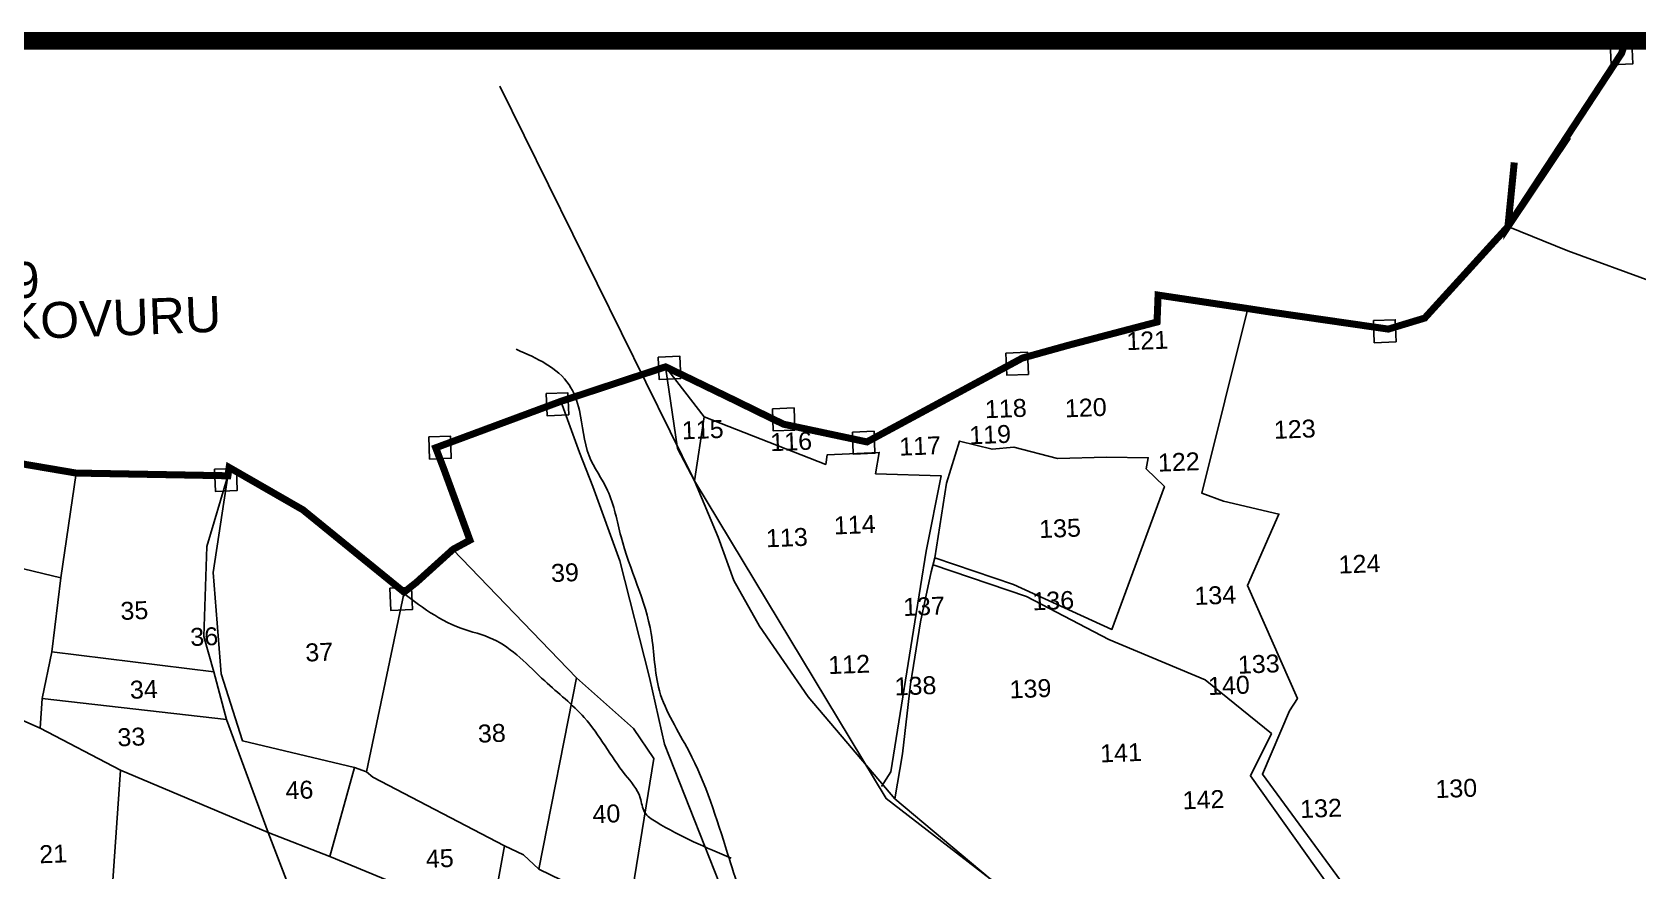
# Model space of a CAD drawing. Header units: inches. Extents: x 203261 to 228925, y 1594290 to 1605484.
# Drawn here: x 214097 to 215927, y 1604138 to 1605095 of the extents above; entities that cross this region are included whole.
import ezdxf
from ezdxf.enums import TextEntityAlignment as Align

# ---------------------------------------------------------------- set-up
doc = ezdxf.new("R2010")
doc.units = ezdxf.units.IN
doc.header["$MEASUREMENT"] = 0
doc.linetypes.add('HIDDEN2', pattern=[0.1875, 0.125, -0.0625])
for name, color, linetype in [('DIMENSION', 7, 'Continuous'), ('PLOTS', 7, 'Continuous'), ('STREAM', 4, 'Continuous'), ('TEXT', 1, 'Continuous'), ('TITLEBLOCK', 7, 'Continuous'), ('VILLAGE BOUNDRY', 5, 'Continuous'), ('VILLAGE BOUNDRY STONES', 1, 'Continuous')]:
    doc.layers.add(name, color=color, linetype=linetype)
doc.styles.get("Standard").update_dxf_attribs({"font": 'arial.ttf'})

msp = doc.modelspace()

# ---------------------------------------------------------------- linework, layer by layer
at = {"color": 5, "const_width": 20}
msp.add_lwpolyline([(203298.6, 1605084.6), (218613.4, 1605084.6), (218613.4, 1594300.1), (203298.6, 1594300.1)], close=True, dxfattribs=at)
at = {"layer": 'PLOTS'}
for points in [[(215778.6, 1604872.9), (215846.9, 1604845.1), (215944.5, 1604809.7)], [(215659.3, 1603960), (215659.1, 1603965.5), (215643.2, 1603999.7), (215622.2, 1604031.7), (215636.9, 1604080.1), (215592.2, 1604121.8), (215499, 1604248.8), (215529.8, 1604320.8), (215538.7, 1604335), (215481.9, 1604463.7), (215517.7, 1604545.2), (215454.6, 1604559.8), (215430.1, 1604568.8), (215482.5, 1604779.4)], [(215188.7, 1604129.3), (215080.3, 1604220.6), (214981.3, 1604336.9), (214926.1, 1604417.2), (214896.8, 1604469.4), (214878.8, 1604518.9), (214852.1, 1604583), (214832.7, 1604620), (214819.1, 1604713), (214862.9, 1604655.9), (214852.1, 1604583), (214862.9, 1604655.9), (215001.5, 1604601.8), (215003, 1604612.6), (215062.4, 1604615.5), (215058.3, 1604591.2), (215132.9, 1604588.8), (215115.8, 1604502.8), (215102.8, 1604422.1), (215075.8, 1604251.4), (215065.1, 1604234.6)], [(215954, 1603892), (215914.5, 1603841.3), (215918.6, 1603811.5), (215807.6, 1603748.9), (215761, 1603785.3), (215631.3, 1603821.5), (215589.2, 1603830.1), (215521.7, 1603848.6), (215350.2, 1603952.5), (215294.5, 1603970), (215134.3, 1604021.2), (215047.5, 1604060.6), (215027.8, 1604054.6), (215017.8, 1604050.9), (214908.8, 1604051.9), (214817.9, 1604282.8), (214800.6, 1604359), (214766.9, 1604491.9), (214736, 1604576.6), (214721.1, 1604615.5), (214699.9, 1604673.7)], [(215080.3, 1604220.6), (215089, 1604271.8), (215098, 1604351.1), (215109.4, 1604422.2), (215121.7, 1604479.1), (215125.8, 1604495.3), (215138.9, 1604580.4), (215154, 1604628.4), (215191, 1604619), (215215.7, 1604621.4), (215265.4, 1604608.4), (215321.2, 1604610), (215368.8, 1604609.3), (215366.4, 1604596.9), (215387.3, 1604576.6), (215327.5, 1604413.6), (215215.5, 1604465), (215125.8, 1604495.3)], [(213994.1, 1604505.1), (214130.2, 1604472.4), (214147.5, 1604591.9)], [(214576.9, 1604504.9), (214717.5, 1604358.5), (214782.6, 1604300.6), (214805.7, 1604266.4), (214777.1, 1604090.6), (214674.5, 1604140.2), (214657.2, 1604156.6), (214635.4, 1604166.9), (214485.6, 1604245.2), (214478.5, 1604251.4), (214464.7, 1604256.1), (214337, 1604286.7), (214312.7, 1604363), (214303.6, 1604478.4), (214320.5, 1604588.8), (214320.5, 1604588.8), (214296.4, 1604508.1), (214293.1, 1604405.4), (214304.3, 1604365.3), (214318.9, 1604310.8), (214366.3, 1604182.1), (214198, 1604253.1), (214106.7, 1604301.1), (214062.8, 1604320.4)], [(215123.7, 1604487.2), (215230.3, 1604451), (215324, 1604402.3), (215433.6, 1604356), (215509.1, 1604294.9), (215485.3, 1604246.6), (215586.5, 1604104.6), (215611.6, 1604079.5), (215601.8, 1604037.6), (215616, 1603975.3)], [(214130.2, 1604472.4), (214119.9, 1604388.2), (214109.1, 1604334.9), (214106.7, 1604301.1)], [(214521.2, 1604456.1), (214478.5, 1604251.4)], [(214304.3, 1604365.3), (214119.9, 1604388.2)], [(214717.5, 1604358.5), (214674.5, 1604140.2)], [(214109.1, 1604334.9), (214318.9, 1604310.8)], [(214198, 1604253.1), (214181.2, 1604007.3)], [(214436.5, 1604154.7), (214464.7, 1604256.1)], [(214635.4, 1604166.9), (214619.7, 1604079.1), (214592.4, 1603914.1), (214571, 1603913.6), (214475.4, 1603941.7), (214402.1, 1604088.9), (214366.3, 1604182.1)], [(214470.9, 1603938), (214419.4, 1604043.7), (214366.3, 1604182.1)], [(214619.7, 1604079.1), (214436.5, 1604154.7), (214366.3, 1604182.1)]]:
    msp.add_lwpolyline(points, dxfattribs=at)
at = {"layer": 'STREAM'}
for points in [[(215408.4, 1603154.5), (215386.1, 1603237.6), (215362.4, 1603317), (215339.1, 1603360), (215329.8, 1603423), (215299.8, 1603484), (215264.7, 1603596.9), (215195, 1603650.2), (215145.9, 1603717), (215091, 1603783), (214987.6, 1603909.8), (214917.9, 1604071.1), (214889.7, 1604158.3), (214845.4, 1604275.2), (214812.1, 1604343.7), (214802.7, 1604408.8), (214768.3, 1604519.3), (214753, 1604572.1), (214731.9, 1604611.5), (214720.9, 1604663.4), (214709.2, 1604692.5), (214649, 1604733)], [(214510.8, 1604462.8), (214585.9, 1604415.1), (214622.2, 1604402.7), (214681.4, 1604354.9), (214726.5, 1604313.1), (214773.2, 1604247.9), (214790.2, 1604221.6), (214795.2, 1604205.3), (214808.3, 1604194.2), (214893.7, 1604152.9)]]:
    msp.add_spline(points, degree=3, dxfattribs=at)
at = {"layer": 'TITLEBLOCK', "color": 240, "true_color": 0xed1f24}
msp.add_lwpolyline([(215918.6, 1603811.5), (215799.4, 1603896.9), (215659.3, 1603960), (215617.3, 1603977.3), (215476.5, 1603985.2), (215456.6, 1604005.2), (215440.1, 1603994.8), (215369.8, 1604023.4), (215188.7, 1604129.3), (215070.4, 1604220.8), (214852.1, 1604583), (214630.4, 1605032.8)], dxfattribs=at)
at = {"layer": 'VILLAGE BOUNDRY', "linetype": 'HIDDEN2', "ltscale": 75, "const_width": 8}
msp.add_lwpolyline([(214060.7, 1604606.7), (214147.5, 1604591.9), (214320.5, 1604588.8), (214321.9, 1604598.3), (214405.9, 1604550), (214521.2, 1604456.1), (214535.2, 1604467.2), (214576.9, 1604504.9), (214596.2, 1604515.4), (214566.4, 1604596.7), (214557.2, 1604620.7), (214699.9, 1604673.7), (214819.1, 1604713), (214894.8, 1604676.3), (214953.4, 1604647.6), (215048.4, 1604627.4), (215225.5, 1604723), (215278.7, 1604737.8), (215378.9, 1604764.1), (215380.1, 1604794.8), (215482.5, 1604779.4), (215508.4, 1604775.4), (215642.3, 1604756), (215683.8, 1604768.6), (215778.6, 1604872.9), (215785.8, 1604946), (215778.6, 1604872.9), (215847.2, 1604975.3), (215778.6, 1604872.9), (215908, 1605070.4), (215912.3, 1605082.6)], dxfattribs=at)
at = {"layer": 'VILLAGE BOUNDRY STONES'}
for points in [[(215895, 1605082.6), (215919.7, 1605083.6), (215920.7, 1605058.3), (215896, 1605057.3)], [(215625.5, 1604765.8), (215650.2, 1604766.7), (215651.1, 1604741.5), (215626.4, 1604740.5)], [(214810.6, 1604724), (214835.3, 1604725), (214836.3, 1604699.7), (214811.6, 1604698.7)], [(215206.8, 1604728.7), (215231.5, 1604729.7), (215232.4, 1604704.4), (215207.7, 1604703.5)], [(214683, 1604682.6), (214707.7, 1604683.5), (214708.7, 1604658.3), (214684, 1604657.3)], [(214940.7, 1604665.2), (214965.4, 1604666.1), (214966.4, 1604640.8), (214941.7, 1604639.9)], [(214549.2, 1604633.1), (214573.9, 1604634), (214574.9, 1604608.8), (214550.2, 1604607.8)], [(215031.8, 1604638.7), (215056.5, 1604639.6), (215057.5, 1604614.4), (215032.8, 1604613.4)], [(214305.4, 1604596.3), (214330.1, 1604597.2), (214331, 1604571.9), (214306.3, 1604571)], [(214505, 1604460.6), (214529.7, 1604461.5), (214530.7, 1604436.2), (214506, 1604435.3)]]:
    msp.add_lwpolyline(points, close=True, dxfattribs=at)

# ---------------------------------------------------------------- texts
at = {"layer": 'DIMENSION'}
for s, p in [('121', (215367.7, 1604743.1)), ('118', (215206.6, 1604665.5)), ('120', (215297.7, 1604666.5)), ('115', (214861.3, 1604641.4)), ('123', (215535.7, 1604642)), ('116', (214962.1, 1604627.9)), ('117', (215108.9, 1604622.8)), ('119', (215188.7, 1604635.8)), ('122', (215403.7, 1604604.6)), ('114', (215034.5, 1604533)), ('135', (215268.3, 1604528.9)), ('113', (214957.2, 1604518.4)), ('39', (214704.4, 1604478.4)), ('124', (215609.5, 1604488.4)), ('35', (214213.9, 1604435.2)), ('137', (215113.4, 1604440)), ('136', (215260.6, 1604446.5)), ('134', (215445.2, 1604452.6)), ('36', (214293.5, 1604405.5)), ('37', (214424.5, 1604387.8)), ('112', (215028.2, 1604373.8)), ('133', (215494.7, 1604374.2)), ('34', (214224.7, 1604345.3)), ('138', (215103.7, 1604349.4)), ('139', (215234.7, 1604346.1)), ('140', (215460.7, 1604349.9)), ('33', (214210.5, 1604291.1)), ('38', (214621.1, 1604295.3)), ('141', (215337.8, 1604273.1)), ('46', (214401.9, 1604230.6)), ('142', (215431.8, 1604219.6)), ('130', (215719.7, 1604232.4)), ('40', (214751.6, 1604203.5)), ('132', (215565.6, 1604209.7)), ('21', (214121.5, 1604157.8)), ('45', (214561.8, 1604152.6))]:
    msp.add_text(s, height=20.45, rotation=2.2125, dxfattribs=at).set_placement(p, align=Align.MIDDLE_CENTER)
at = {"layer": 'TEXT'}
for s, height, p in [('No.59', 40.89, (213954.5, 1604786.4)), ('SANTHAKOVURU', 40.895, (213837.8, 1604734.8))]:
    msp.add_text(s, height=height, rotation=2.2125, dxfattribs=at).set_placement(p)

doc.saveas('drawing.dxf')
